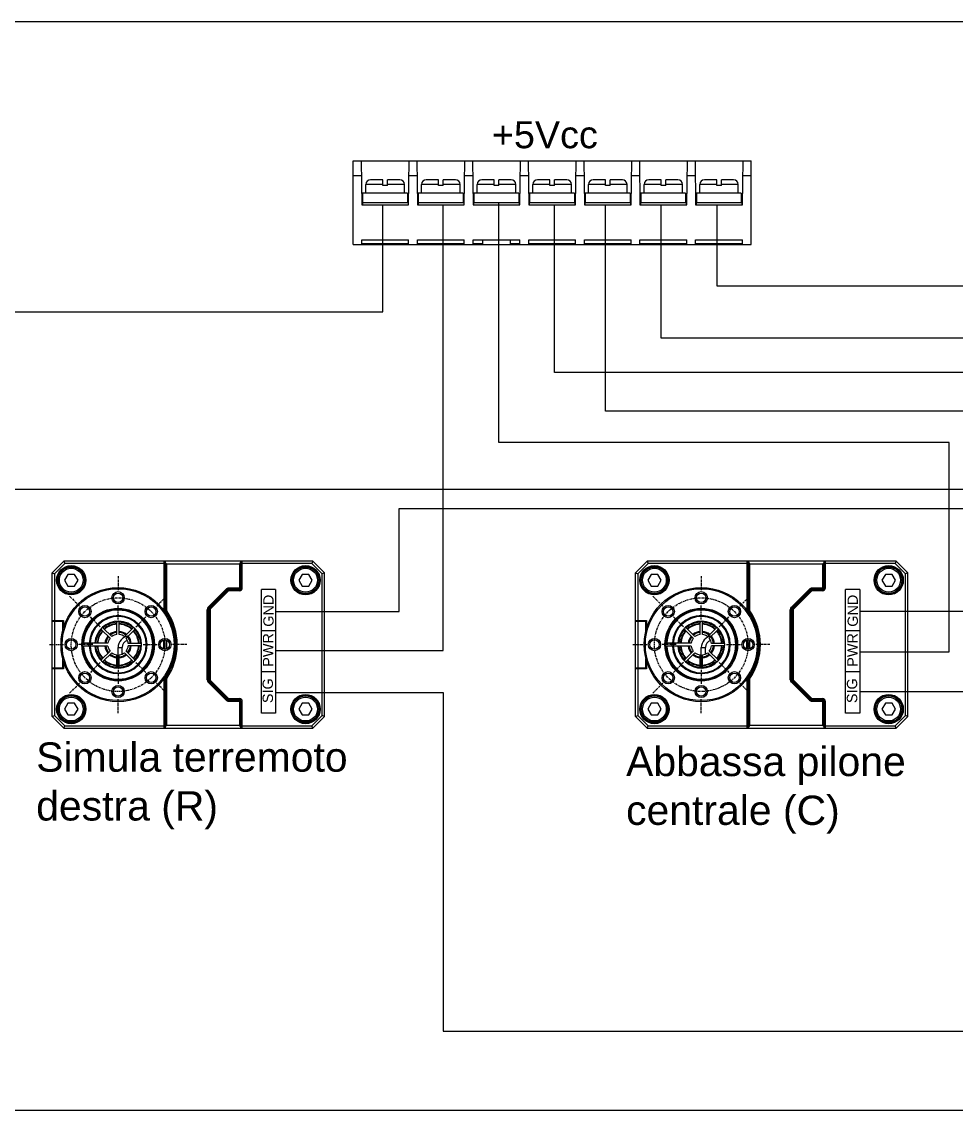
# Model space of a CAD drawing. Header units: millimetres. Extents: x 2530 to 3205, y 1639 to 2211.
# Drawn here: x 2645.5 to 2805.1, y 1924 to 2109.8 of the extents above; entities that cross this region are included whole.
import ezdxf

# ---------------------------------------------------------------- set-up
doc = ezdxf.new("R2010")
doc.units = ezdxf.units.MM
doc.linetypes.add('CENTER', pattern=[0.6, 0.375, -0.075, 0.075, -0.075])
for name, color, linetype in [('02___PRT_ALL_AXES', 7, 'Continuous'), ('3_ALL_AXES', 7, 'Continuous'), ('7_ALL_FEATURES', 7, 'Continuous')]:
    doc.layers.add(name, color=color, linetype=linetype)
doc.styles.get("Standard").update_dxf_attribs({"font": 'arial.ttf'})

msp = doc.modelspace()

# ---------------------------------------------------------------- linework, layer by layer
for p, q in [((2959.72, 2109.81), (2542.74, 2109.81)), ((2702.11, 2071.78), (2770.11, 2071.78)), ((2686.46, 1991.75), (2686.46, 2012.89)), ((2688.87, 2012.89), (2686.46, 2012.89)), ((2688.87, 2012.89), (2688.87, 1991.75)), ((2786.23, 1991.75), (2786.23, 2012.89)), ((2788.64, 2012.89), (2786.23, 2012.89)), ((2788.64, 2012.89), (2788.64, 1991.75)), ((2688.87, 2005.85), (2686.46, 2005.85)), ((2788.64, 2005.85), (2786.23, 2005.85)), ((2688.87, 1998.8), (2686.46, 1998.8)), ((2788.64, 1998.8), (2786.23, 1998.8)), ((2688.87, 1991.75), (2686.46, 1991.75)), ((2788.64, 1991.75), (2786.23, 1991.75))]:
    msp.add_line(p, q)
at = {"color": 7}
for p, q in [((2702.11, 2071.78), (2702.11, 2086.08)), ((2702.11, 2086.08), (2770.11, 2086.08)), ((2703.51, 2086.08), (2703.61, 2078.58)), ((2711.61, 2078.58), (2711.71, 2086.08)), ((2713.01, 2086.08), (2713.11, 2078.58)), ((2721.11, 2078.58), (2721.21, 2086.08)), ((2722.51, 2086.08), (2722.61, 2078.58)), ((2730.61, 2078.58), (2730.71, 2086.08)), ((2732.01, 2086.08), (2732.11, 2078.58)), ((2740.11, 2078.58), (2740.21, 2086.08)), ((2741.51, 2086.08), (2741.61, 2078.58)), ((2749.61, 2078.58), (2749.71, 2086.08)), ((2751.01, 2086.08), (2751.11, 2078.58)), ((2759.11, 2078.58), (2759.21, 2086.08)), ((2760.51, 2086.08), (2760.61, 2078.58)), ((2768.61, 2078.58), (2768.71, 2086.08)), ((2770.11, 2071.78), (2770.11, 2086.08)), ((2702.11, 2083.58), (2703.55, 2083.58)), ((2711.68, 2083.58), (2713.05, 2083.58)), ((2721.18, 2083.58), (2722.55, 2083.58)), ((2730.68, 2083.58), (2732.05, 2083.58)), ((2740.18, 2083.58), (2741.55, 2083.58)), ((2749.68, 2083.58), (2751.05, 2083.58)), ((2759.18, 2083.58), (2760.55, 2083.58)), ((2768.68, 2083.58), (2770.11, 2083.58)), ((2704.32, 2080.53), (2704.32, 2082.03)), ((2707.21, 2082.03), (2704.32, 2082.03)), ((2707.21, 2082.83), (2705.12, 2082.83)), ((2707.21, 2081.83), (2707.21, 2082.83)), ((2708.01, 2081.83), (2707.21, 2081.83)), ((2708.01, 2081.83), (2708.01, 2082.83)), ((2710.1, 2082.83), (2708.01, 2082.83)), ((2710.9, 2082.03), (2708.01, 2082.03)), ((2710.9, 2080.53), (2710.9, 2082.03)), ((2713.82, 2080.53), (2713.82, 2082.03)), ((2716.71, 2082.03), (2713.82, 2082.03)), ((2716.71, 2082.83), (2714.62, 2082.83)), ((2716.71, 2081.83), (2716.71, 2082.83)), ((2717.51, 2081.83), (2716.71, 2081.83)), ((2717.51, 2081.83), (2717.51, 2082.83)), ((2719.6, 2082.83), (2717.51, 2082.83)), ((2720.4, 2082.03), (2717.51, 2082.03)), ((2720.4, 2080.53), (2720.4, 2082.03)), ((2723.32, 2080.53), (2723.32, 2082.03)), ((2726.21, 2082.03), (2723.32, 2082.03)), ((2726.21, 2082.83), (2724.12, 2082.83)), ((2726.21, 2081.83), (2726.21, 2082.83)), ((2727.01, 2081.83), (2726.21, 2081.83)), ((2727.01, 2081.83), (2727.01, 2082.83)), ((2729.1, 2082.83), (2727.01, 2082.83)), ((2729.9, 2082.03), (2727.01, 2082.03)), ((2729.9, 2080.53), (2729.9, 2082.03)), ((2732.82, 2080.53), (2732.82, 2082.03)), ((2735.71, 2082.03), (2732.82, 2082.03)), ((2735.71, 2082.83), (2733.62, 2082.83)), ((2735.71, 2081.83), (2735.71, 2082.83)), ((2736.51, 2081.83), (2735.71, 2081.83)), ((2736.51, 2081.83), (2736.51, 2082.83)), ((2738.6, 2082.83), (2736.51, 2082.83)), ((2739.4, 2082.03), (2736.51, 2082.03)), ((2739.4, 2080.53), (2739.4, 2082.03)), ((2742.32, 2080.53), (2742.32, 2082.03)), ((2745.21, 2082.03), (2742.32, 2082.03)), ((2745.21, 2082.83), (2743.12, 2082.83)), ((2745.21, 2081.83), (2745.21, 2082.83)), ((2746.01, 2081.83), (2745.21, 2081.83)), ((2748.1, 2082.83), (2746.01, 2082.83)), ((2746.01, 2081.83), (2746.01, 2082.83)), ((2748.9, 2082.03), (2746.01, 2082.03)), ((2748.9, 2080.53), (2748.9, 2082.03)), ((2754.71, 2082.03), (2751.82, 2082.03)), ((2751.82, 2080.53), (2751.82, 2082.03)), ((2754.71, 2082.83), (2752.62, 2082.83)), ((2754.71, 2081.83), (2754.71, 2082.83)), ((2755.51, 2081.83), (2754.71, 2081.83)), ((2757.6, 2082.83), (2755.51, 2082.83)), ((2755.51, 2081.83), (2755.51, 2082.83)), ((2758.4, 2082.03), (2755.51, 2082.03)), ((2758.4, 2080.53), (2758.4, 2082.03)), ((2764.21, 2082.03), (2761.32, 2082.03)), ((2761.32, 2080.53), (2761.32, 2082.03)), ((2764.21, 2082.83), (2762.12, 2082.83)), ((2764.21, 2081.83), (2764.21, 2082.83)), ((2765.01, 2081.83), (2764.21, 2081.83)), ((2767.1, 2082.83), (2765.01, 2082.83)), ((2765.01, 2081.83), (2765.01, 2082.83)), ((2767.9, 2082.03), (2765.01, 2082.03)), ((2767.9, 2080.53), (2767.9, 2082.03)), ((2703.75, 2080.53), (2703.75, 2078.98)), ((2711.41, 2080.53), (2703.75, 2080.53)), ((2711.41, 2080.53), (2711.41, 2078.98)), ((2713.25, 2080.53), (2713.25, 2078.98)), ((2720.91, 2080.53), (2713.25, 2080.53)), ((2720.91, 2080.53), (2720.91, 2078.98)), ((2722.75, 2080.53), (2722.75, 2078.98)), ((2730.41, 2080.53), (2722.75, 2080.53)), ((2730.41, 2080.53), (2730.41, 2078.98)), ((2732.25, 2080.53), (2732.25, 2078.98)), ((2739.91, 2080.53), (2732.25, 2080.53)), ((2739.91, 2080.53), (2739.91, 2078.98)), ((2749.41, 2080.53), (2741.75, 2080.53)), ((2741.75, 2080.53), (2741.75, 2078.98)), ((2749.41, 2080.53), (2749.41, 2078.98)), ((2758.91, 2080.53), (2751.25, 2080.53)), ((2751.25, 2080.53), (2751.25, 2078.98)), ((2758.91, 2080.53), (2758.91, 2078.98)), ((2768.41, 2080.53), (2760.75, 2080.53)), ((2760.75, 2080.53), (2760.75, 2078.98)), ((2768.41, 2080.53), (2768.41, 2078.98)), ((2703.61, 2078.58), (2711.61, 2078.58)), ((2703.71, 2078.98), (2703.71, 2078.58)), ((2703.71, 2078.98), (2711.51, 2078.98)), ((2711.51, 2078.98), (2711.51, 2078.58)), ((2713.11, 2078.58), (2721.11, 2078.58)), ((2713.21, 2078.98), (2713.21, 2078.58)), ((2713.21, 2078.98), (2721.01, 2078.98)), ((2721.01, 2078.98), (2721.01, 2078.58)), ((2722.61, 2078.58), (2730.61, 2078.58)), ((2722.71, 2078.98), (2722.71, 2078.58)), ((2722.71, 2078.98), (2730.51, 2078.98)), ((2730.51, 2078.98), (2730.51, 2078.58)), ((2732.11, 2078.58), (2740.11, 2078.58)), ((2732.21, 2078.98), (2732.21, 2078.58)), ((2732.21, 2078.98), (2740.01, 2078.98)), ((2740.01, 2078.98), (2740.01, 2078.58)), ((2741.61, 2078.58), (2749.61, 2078.58)), ((2741.71, 2078.98), (2749.51, 2078.98)), ((2741.71, 2078.98), (2741.71, 2078.58)), ((2749.51, 2078.98), (2749.51, 2078.58)), ((2751.11, 2078.58), (2759.11, 2078.58)), ((2751.21, 2078.98), (2759.01, 2078.98)), ((2751.21, 2078.98), (2751.21, 2078.58)), ((2759.01, 2078.98), (2759.01, 2078.58)), ((2760.61, 2078.58), (2768.61, 2078.58)), ((2760.71, 2078.98), (2768.51, 2078.98)), ((2760.71, 2078.98), (2760.71, 2078.58)), ((2768.51, 2078.98), (2768.51, 2078.58)), ((2703.61, 2071.78), (2703.61, 2072.58)), ((2703.61, 2072.58), (2711.61, 2072.58)), ((2703.61, 2071.98), (2711.61, 2071.98)), ((2711.61, 2071.78), (2711.61, 2072.58)), ((2713.11, 2071.78), (2713.11, 2072.58)), ((2713.11, 2072.58), (2721.11, 2072.58)), ((2713.11, 2071.98), (2721.11, 2071.98)), ((2721.11, 2071.78), (2721.11, 2072.58)), ((2722.61, 2071.78), (2722.61, 2072.58)), ((2722.61, 2072.58), (2730.61, 2072.58)), ((2722.61, 2071.98), (2724.21, 2071.98)), ((2724.21, 2072.58), (2724.21, 2071.8)), ((2729.01, 2071.8), (2729.01, 2072.58)), ((2729.01, 2071.98), (2730.61, 2071.98)), ((2730.61, 2071.78), (2730.61, 2072.58)), ((2732.11, 2071.78), (2732.11, 2072.58)), ((2732.11, 2072.58), (2740.11, 2072.58)), ((2732.11, 2071.98), (2740.11, 2071.98)), ((2740.11, 2071.78), (2740.11, 2072.58)), ((2741.61, 2072.58), (2749.61, 2072.58)), ((2741.61, 2071.78), (2741.61, 2072.58)), ((2741.61, 2071.98), (2749.61, 2071.98)), ((2749.61, 2071.78), (2749.61, 2072.58)), ((2751.11, 2072.58), (2759.11, 2072.58)), ((2751.11, 2071.78), (2751.11, 2072.58)), ((2751.11, 2071.98), (2759.11, 2071.98)), ((2759.11, 2071.78), (2759.11, 2072.58)), ((2760.61, 2072.58), (2768.61, 2072.58)), ((2760.61, 2071.78), (2760.61, 2072.58)), ((2760.61, 2071.98), (2768.61, 2071.98)), ((2768.61, 2071.78), (2768.61, 2072.58)), ((2724.21, 2071.8), (2729.01, 2071.8)), ((2619.9, 2030.04), (2856.44, 2030.04)), ((2710, 2009.15), (2710, 2026.71)), ((2710, 2026.71), (2865.14, 2026.71)), ((2688.87, 2009.15), (2710, 2009.15)), ((2788.64, 2009.18), (2809.95, 2009.18))]:
    msp.add_line(p, q, dxfattribs=at)
at = {"color": 1}
for p, q in [((2707.21, 2060.26), (2707.21, 2078.58)), ((2717.51, 2002.47), (2717.51, 2078.58)), ((2727.01, 2037.97), (2727.01, 2078.98)), ((2736.51, 2049.94), (2736.51, 2078.58)), ((2745.21, 2043.33), (2745.21, 2078.58)), ((2754.71, 2055.78), (2754.71, 2078.58)), ((2764.21, 2078.58), (2764.21, 2064.71)), ((2764.21, 2064.71), (3168.01, 2064.71)), ((2614.01, 2060.26), (2707.21, 2060.26)), ((3112.21, 2055.78), (2754.71, 2055.78)), ((2900.03, 2049.94), (2736.51, 2049.94)), ((3019.93, 2043.33), (2745.21, 2043.33)), ((2803.92, 2037.97), (2727.01, 2037.97)), ((2803.92, 2002.22), (2803.92, 2037.97)), ((2688.87, 2002.47), (2717.51, 2002.47)), ((2788.64, 2002.22), (2803.92, 2002.22))]:
    msp.add_line(p, q, dxfattribs=at)
at = {"color": 190}
for p, q in [((2688.87, 1995.31), (2717.51, 1995.31)), ((2717.51, 1995.31), (2717.51, 1937.51)), ((2717.51, 1937.51), (2952.73, 1937.51))]:
    msp.add_line(p, q, dxfattribs=at)
at = {"color": 201}
msp.add_line((2788.64, 1995.47), (2809.95, 1995.47), dxfattribs=at)
at = {"color": 3}
msp.add_line((2619.9, 1923.98), (2958.95, 1923.98), dxfattribs=at)
at = {"color": 7}
for centre, start, end in [((2705.12, 2082.03), 90, 180), ((2710.1, 2082.03), 0, 90), ((2714.62, 2082.03), 90, 180), ((2719.6, 2082.03), 0, 90), ((2724.12, 2082.03), 90, 180), ((2729.1, 2082.03), 0, 90), ((2733.62, 2082.03), 90, 180), ((2738.6, 2082.03), 0, 90), ((2743.12, 2082.03), 90, 180), ((2748.1, 2082.03), 0, 90), ((2752.62, 2082.03), 90, 180), ((2757.6, 2082.03), 0, 90), ((2762.12, 2082.03), 90, 180), ((2767.1, 2082.03), 0, 90)]:
    msp.add_arc(centre, 0.8, start, end, dxfattribs=at)
at = {"layer": '02___PRT_ALL_AXES', "color": 7, "linetype": 'CENTER'}
for p, q in [((2662, 2015.18), (2662, 2012.77)), ((2761.58, 2015.18), (2761.58, 2012.77)), ((2653.71, 2011.75), (2655.42, 2010.04)), ((2670.28, 2011.75), (2668.57, 2010.04)), ((2753.3, 2011.75), (2755.01, 2010.04)), ((2769.87, 2011.75), (2768.16, 2010.04)), ((2662, 2007.75), (2662, 2010.17)), ((2761.58, 2007.75), (2761.58, 2010.17)), ((2658.96, 2006.5), (2657.26, 2008.21)), ((2665.03, 2006.5), (2666.73, 2008.21)), ((2758.55, 2006.5), (2756.85, 2008.21)), ((2764.62, 2006.5), (2766.32, 2008.21)), ((2650.28, 2003.47), (2652.7, 2003.47)), ((2657.71, 2003.47), (2655.3, 2003.47)), ((2666.28, 2003.47), (2668.7, 2003.47)), ((2673.71, 2003.47), (2671.3, 2003.47)), ((2749.87, 2003.47), (2752.28, 2003.47)), ((2757.3, 2003.47), (2754.88, 2003.47)), ((2765.87, 2003.47), (2768.28, 2003.47)), ((2773.3, 2003.47), (2770.88, 2003.47)), ((2658.96, 2000.44), (2657.26, 1998.73)), ((2665.03, 2000.44), (2666.73, 1998.73)), ((2758.55, 2000.44), (2756.85, 1998.73)), ((2764.62, 2000.44), (2766.32, 1998.73)), ((2662, 1999.18), (2662, 1996.77)), ((2761.58, 1999.18), (2761.58, 1996.77)), ((2653.71, 1995.19), (2655.42, 1996.89)), ((2670.28, 1995.19), (2668.57, 1996.89)), ((2753.3, 1995.19), (2755.01, 1996.89)), ((2769.87, 1995.19), (2768.16, 1996.89)), ((2662, 1991.75), (2662, 1994.17)), ((2761.58, 1991.75), (2761.58, 1994.17))]:
    msp.add_line(p, q, dxfattribs=at)
at = {"layer": '02___PRT_ALL_AXES', "color": 7, "linetype": 'Continuous'}
for centre, radius in [((2662, 2011.47), 1.05), ((2761.58, 2011.47), 1.05), ((2662, 2011.47), 0.8), ((2761.58, 2011.47), 0.8), ((2656.34, 2009.12), 1.05), ((2656.34, 2009.12), 0.8), ((2667.65, 2009.12), 1.05), ((2667.65, 2009.12), 0.8), ((2755.93, 2009.12), 1.05), ((2755.93, 2009.12), 0.8), ((2767.24, 2009.12), 1.05), ((2767.24, 2009.12), 0.8), ((2654, 2003.47), 1.05), ((2654, 2003.47), 0.8), ((2670, 2003.47), 1.05), ((2670, 2003.47), 0.8), ((2753.58, 2003.47), 1.05), ((2753.58, 2003.47), 0.8), ((2769.58, 2003.47), 1.05), ((2769.58, 2003.47), 0.8), ((2656.34, 1997.81), 1.05), ((2656.34, 1997.81), 0.8), ((2667.65, 1997.81), 1.05), ((2667.65, 1997.81), 0.8), ((2755.93, 1997.81), 1.05), ((2755.93, 1997.81), 0.8), ((2767.24, 1997.81), 1.05), ((2767.24, 1997.81), 0.8), ((2662, 1995.47), 1.05), ((2662, 1995.47), 0.8), ((2761.58, 1995.47), 1.05), ((2761.58, 1995.47), 0.8)]:
    msp.add_circle(centre, radius, dxfattribs=at)
at = {"layer": '02___PRT_ALL_AXES', "color": 7, "linetype": 'CENTER'}
for centre in [(2662, 2003.47), (2761.58, 2003.47)]:
    msp.add_circle(centre, 8, dxfattribs=at)
at = {"layer": '02___PRT_ALL_AXES', "color": 7, "linetype": 'Continuous'}
for centre, start, end in [((2670.25, 2015.72), 95.7443, 99.6042), ((2682.75, 2015.72), 80.6006, 84.2557), ((2769.83, 2015.72), 95.7443, 99.6042), ((2782.33, 2015.72), 80.6006, 84.2557), ((2670.25, 1991.22), 260.6006, 264.2557), ((2682.75, 1991.22), 275.7443, 279.6042), ((2769.83, 1991.22), 260.6006, 264.2557), ((2782.33, 1991.22), 275.7443, 279.6042)]:
    msp.add_arc(centre, 1.5, start, end, dxfattribs=at)
at = {"layer": '3_ALL_AXES', "color": 7, "linetype": 'Continuous'}
for centre, start, end in [((2668.95, 2013.97), 39.912, 45.5565), ((2768.53, 2013.97), 39.912, 45.5565), ((2668.95, 2013.97), 318.468, 320.088), ((2768.53, 2013.97), 318.468, 320.088)]:
    msp.add_arc(centre, 1.5, start, end, dxfattribs=at)
at = {"layer": '3_ALL_AXES', "color": 9, "linetype": 'Continuous'}
for centre in [(2668.95, 2013.97), (2768.53, 2013.97)]:
    msp.add_arc(centre, 1.14, 337.4828, 22.5172, dxfattribs=at)
at = {"layer": '7_ALL_FEATURES', "color": 7, "linetype": 'Continuous'}
for p, q in [((2652.75, 2017.72), (2650.75, 2015.72)), ((2652.91, 2017.32), (2651.15, 2015.55)), ((2652.75, 2017.72), (2652.91, 2017.32)), ((2695.25, 2017.72), (2652.75, 2017.72)), ((2669.8, 2017.32), (2652.91, 2017.32)), ((2669.8, 2017.72), (2669.8, 2009.32)), ((2670, 2017.52), (2669.8, 2017.72)), ((2670, 2017.23), (2669.8, 2017.32)), ((2670.1, 2017.62), (2669.9, 2017.62)), ((2670, 2009.04), (2670, 2017.52)), ((2670.1, 2016.67), (2670, 2016.67)), ((2670.1, 2009.22), (2670.1, 2017.72)), ((2670.1, 2017.42), (2670.3, 2017.22)), ((2670.3, 2009.22), (2670.3, 2017.22)), ((2682.7, 2017.22), (2670.3, 2017.22)), ((2682.7, 2017.22), (2682.9, 2017.42)), ((2682.7, 2017.22), (2682.7, 2013.17)), ((2682.9, 2017.72), (2682.9, 2013.17)), ((2683.1, 2017.62), (2682.9, 2017.62)), ((2682.9, 2016.67), (2683, 2016.67)), ((2683, 2017.52), (2683.2, 2017.72)), ((2683, 2013.17), (2683, 2017.52)), ((2683, 2017.23), (2683.2, 2017.32)), ((2683.2, 2013.17), (2683.2, 2017.72)), ((2695.08, 2017.32), (2683.2, 2017.32)), ((2695.25, 2017.72), (2695.08, 2017.32)), ((2696.85, 2015.55), (2695.08, 2017.32)), ((2697.25, 2015.72), (2695.25, 2017.72)), ((2752.33, 2017.72), (2750.33, 2015.72)), ((2752.5, 2017.32), (2750.73, 2015.55)), ((2752.33, 2017.72), (2752.5, 2017.32)), ((2794.83, 2017.72), (2752.33, 2017.72)), ((2769.38, 2017.32), (2752.5, 2017.32)), ((2769.38, 2017.72), (2769.38, 2009.32)), ((2769.58, 2017.52), (2769.38, 2017.72)), ((2769.58, 2017.23), (2769.38, 2017.32)), ((2769.68, 2017.62), (2769.48, 2017.62)), ((2769.58, 2009.04), (2769.58, 2017.52)), ((2769.68, 2016.67), (2769.58, 2016.67)), ((2769.68, 2009.22), (2769.68, 2017.72)), ((2769.68, 2017.42), (2769.88, 2017.22)), ((2769.88, 2009.22), (2769.88, 2017.22)), ((2782.28, 2017.22), (2769.88, 2017.22)), ((2782.28, 2017.22), (2782.48, 2017.42)), ((2782.28, 2017.22), (2782.28, 2013.17)), ((2782.48, 2017.72), (2782.48, 2013.17)), ((2782.68, 2017.62), (2782.48, 2017.62)), ((2782.48, 2016.67), (2782.58, 2016.67)), ((2782.58, 2017.52), (2782.78, 2017.72)), ((2782.58, 2013.17), (2782.58, 2017.52)), ((2782.58, 2017.23), (2782.78, 2017.32)), ((2782.78, 2013.17), (2782.78, 2017.72)), ((2794.67, 2017.32), (2782.78, 2017.32)), ((2794.83, 2017.72), (2794.67, 2017.32)), ((2796.43, 2015.55), (2794.67, 2017.32)), ((2796.83, 2015.72), (2794.83, 2017.72)), ((2650.75, 2015.72), (2651.15, 2015.55)), ((2650.75, 1991.22), (2650.75, 2015.72)), ((2651.15, 2015.55), (2651.15, 2007.59)), ((2653.42, 2015.47), (2652.84, 2014.47)), ((2652.84, 2014.47), (2653.42, 2013.47)), ((2654.57, 2015.47), (2653.42, 2015.47)), ((2655.15, 2014.47), (2654.57, 2015.47)), ((2654.57, 2013.47), (2655.15, 2014.47)), ((2670, 2015.57), (2670.1, 2015.47)), ((2682.9, 2015.47), (2683, 2015.57)), ((2693.42, 2015.47), (2692.84, 2014.47)), ((2692.84, 2014.47), (2693.42, 2013.47)), ((2694.57, 2015.47), (2693.42, 2015.47)), ((2695.15, 2014.47), (2694.57, 2015.47)), ((2694.57, 2013.47), (2695.15, 2014.47)), ((2697.25, 2015.72), (2696.85, 2015.55)), ((2696.85, 1991.38), (2696.85, 2015.55)), ((2697.25, 1991.22), (2697.25, 2015.72)), ((2750.33, 2015.72), (2750.73, 2015.55)), ((2750.33, 1991.22), (2750.33, 2015.72)), ((2750.73, 2015.55), (2750.73, 2007.59)), ((2753.01, 2015.47), (2752.43, 2014.47)), ((2752.43, 2014.47), (2753.01, 2013.47)), ((2754.16, 2015.47), (2753.01, 2015.47)), ((2754.74, 2014.47), (2754.16, 2015.47)), ((2754.16, 2013.47), (2754.74, 2014.47)), ((2769.58, 2015.57), (2769.68, 2015.47)), ((2782.48, 2015.47), (2782.58, 2015.57)), ((2793.01, 2015.47), (2792.43, 2014.47)), ((2792.43, 2014.47), (2793.01, 2013.47)), ((2794.16, 2015.47), (2793.01, 2015.47)), ((2794.74, 2014.47), (2794.16, 2015.47)), ((2794.16, 2013.47), (2794.74, 2014.47)), ((2796.83, 2015.72), (2796.43, 2015.55)), ((2796.43, 1991.38), (2796.43, 2015.55)), ((2796.83, 1991.22), (2796.83, 2015.72)), ((2653.42, 2013.47), (2654.57, 2013.47)), ((2677.37, 2009.86), (2680.5, 2012.99)), ((2677.51, 2009.72), (2680.64, 2012.85)), ((2680.71, 2012.78), (2677.58, 2009.65)), ((2680.85, 2012.64), (2677.72, 2009.51)), ((2682.7, 2012.87), (2680.66, 2012.87)), ((2680.92, 2013.17), (2682.7, 2013.17)), ((2680.92, 2012.97), (2682.7, 2012.97)), ((2682.7, 2012.67), (2680.92, 2012.67)), ((2681.45, 2012.87), (2681.45, 2012.97)), ((2682.4, 2012.87), (2682.4, 2012.97)), ((2682.9, 2013.17), (2682.7, 2012.97)), ((2682.7, 2013.17), (2682.8, 2013.07)), ((2693.42, 2013.47), (2694.57, 2013.47)), ((2753.01, 2013.47), (2754.16, 2013.47)), ((2776.96, 2009.86), (2780.09, 2012.99)), ((2777.1, 2009.72), (2780.23, 2012.85)), ((2780.3, 2012.78), (2777.17, 2009.65)), ((2780.44, 2012.64), (2777.31, 2009.51)), ((2782.28, 2012.87), (2780.25, 2012.87)), ((2780.51, 2013.17), (2782.28, 2013.17)), ((2780.51, 2012.97), (2782.28, 2012.97)), ((2782.28, 2012.67), (2780.51, 2012.67)), ((2781.03, 2012.87), (2781.03, 2012.97)), ((2781.98, 2012.87), (2781.98, 2012.97)), ((2782.48, 2013.17), (2782.28, 2012.97)), ((2782.28, 2013.17), (2782.38, 2013.07)), ((2793.01, 2013.47), (2794.16, 2013.47)), ((2680.3, 2012.37), (2680.16, 2012.37)), ((2779.89, 2012.37), (2779.75, 2012.37)), ((2669.8, 2009.32), (2670, 2009.12)), ((2669.94, 2009.12), (2670, 2009.12)), ((2677.2, 1997.49), (2677.2, 2009.44)), ((2677.4, 1997.49), (2677.4, 2009.44)), ((2677.5, 2009.44), (2677.5, 1997.49)), ((2677.7, 2009.44), (2677.7, 1997.49)), ((2769.38, 2009.32), (2769.58, 2009.12)), ((2769.53, 2009.12), (2769.58, 2009.12)), ((2776.78, 1997.49), (2776.78, 2009.44)), ((2776.98, 1997.49), (2776.98, 2009.44)), ((2777.08, 2009.44), (2777.08, 1997.49)), ((2777.28, 2009.44), (2777.28, 1997.49)), ((2650.85, 2007.49), (2650.75, 2007.59)), ((2650.75, 2007.59), (2652.67, 2007.59)), ((2652.57, 2007.47), (2650.75, 2007.47)), ((2650.85, 2007.49), (2652.57, 2007.49)), ((2650.85, 2007.47), (2650.85, 2007.49)), ((2651.19, 2007.49), (2651.15, 2007.59)), ((2651.15, 2007.49), (2651.15, 1999.45)), ((2651.95, 2007.49), (2651.95, 2007.47)), ((2652.45, 2007.47), (2652.45, 2007.49)), ((2652.55, 2005.85), (2652.55, 2007.47)), ((2652.57, 2007.49), (2652.67, 2007.59)), ((2652.57, 2007.49), (2652.57, 2005.93)), ((2652.67, 2007.59), (2652.67, 2006.28)), ((2661.8, 2005.21), (2661.8, 2007.27)), ((2662.2, 2005.21), (2662.2, 2007.27)), ((2750.43, 2007.49), (2750.33, 2007.59)), ((2750.33, 2007.59), (2752.25, 2007.59)), ((2752.15, 2007.47), (2750.33, 2007.47)), ((2750.43, 2007.49), (2752.15, 2007.49)), ((2750.43, 2007.47), (2750.43, 2007.49)), ((2750.78, 2007.49), (2750.73, 2007.59)), ((2750.73, 2007.49), (2750.73, 1999.45)), ((2751.53, 2007.49), (2751.53, 2007.47)), ((2752.03, 2007.47), (2752.03, 2007.49)), ((2752.13, 2005.85), (2752.13, 2007.47)), ((2752.15, 2007.49), (2752.25, 2007.59)), ((2752.15, 2007.49), (2752.15, 2005.93)), ((2752.25, 2007.59), (2752.25, 2006.28)), ((2761.38, 2005.21), (2761.38, 2007.27)), ((2761.78, 2005.21), (2761.78, 2007.27)), ((2652.57, 2006.77), (2652.55, 2006.77)), ((2660.62, 2004.56), (2659.17, 2006.01)), ((2660.91, 2004.84), (2659.45, 2006.3)), ((2663.08, 2004.84), (2664.54, 2006.3)), ((2663.37, 2004.56), (2664.82, 2006.01)), ((2752.15, 2006.77), (2752.13, 2006.77)), ((2760.21, 2004.56), (2758.76, 2006.01)), ((2760.5, 2004.84), (2759.04, 2006.3)), ((2762.67, 2004.84), (2764.13, 2006.3)), ((2762.95, 2004.56), (2764.41, 2006.01)), ((2660.26, 2003.72), (2656, 2003.72)), ((2660.26, 2003.22), (2656, 2003.22)), ((2665.8, 2003.67), (2663.73, 2003.67)), ((2665.8, 2003.27), (2663.73, 2003.27)), ((2669.8, 2002.69), (2669.8, 2004.24)), ((2670, 2002.67), (2670, 2004.27)), ((2759.85, 2003.72), (2755.59, 2003.72)), ((2759.85, 2003.22), (2755.59, 2003.22)), ((2765.38, 2003.67), (2763.32, 2003.67)), ((2765.38, 2003.27), (2763.32, 2003.27)), ((2769.38, 2002.69), (2769.38, 2004.24)), ((2769.58, 2002.67), (2769.58, 2004.27)), ((2659.17, 2000.92), (2660.62, 2002.38)), ((2659.45, 2000.64), (2660.91, 2002.1)), ((2661.8, 1999.67), (2661.8, 2001.73)), ((2662, 1999.47), (2662, 2002.97)), ((2662.2, 1999.67), (2662.2, 2001.73)), ((2664.54, 2000.64), (2663.08, 2002.1)), ((2664.82, 2000.92), (2663.37, 2002.38)), ((2758.76, 2000.92), (2760.21, 2002.38)), ((2759.04, 2000.64), (2760.5, 2002.1)), ((2761.38, 1999.67), (2761.38, 2001.73)), ((2761.58, 1999.47), (2761.58, 2002.97)), ((2761.78, 1999.67), (2761.78, 2001.73)), ((2764.13, 2000.64), (2762.67, 2002.1)), ((2764.41, 2000.92), (2762.95, 2002.38)), ((2652.57, 1999.47), (2650.75, 1999.47)), ((2650.85, 1999.45), (2650.85, 1999.47)), ((2651.95, 1999.47), (2651.95, 1999.45)), ((2652.05, 1999.47), (2652.05, 1999.45)), ((2652.55, 1999.47), (2652.55, 2001.09)), ((2652.57, 2000.17), (2652.55, 2000.17)), ((2652.57, 2001.01), (2652.57, 1999.45)), ((2652.67, 2000.65), (2652.67, 1999.35)), ((2752.15, 1999.47), (2750.33, 1999.47)), ((2750.43, 1999.45), (2750.43, 1999.47)), ((2751.53, 1999.47), (2751.53, 1999.45)), ((2751.63, 1999.47), (2751.63, 1999.45)), ((2752.13, 1999.47), (2752.13, 2001.09)), ((2752.15, 2000.17), (2752.13, 2000.17)), ((2752.15, 2001.01), (2752.15, 1999.45)), ((2752.25, 2000.65), (2752.25, 1999.35)), ((2650.85, 1999.45), (2650.75, 1999.35)), ((2652.67, 1999.35), (2650.75, 1999.35)), ((2652.57, 1999.45), (2650.85, 1999.45)), ((2651.19, 1999.45), (2651.15, 1999.35)), ((2651.15, 1999.35), (2651.15, 1991.38)), ((2652.57, 1999.45), (2652.67, 1999.35)), ((2670, 1997.82), (2669.8, 1997.62)), ((2669.8, 1997.62), (2669.8, 1989.22)), ((2670, 1997.82), (2669.94, 1997.82)), ((2670, 1989.42), (2670, 1997.9)), ((2670.1, 1989.22), (2670.1, 1997.71)), ((2670.3, 1989.72), (2670.3, 1997.71)), ((2750.43, 1999.45), (2750.33, 1999.35)), ((2752.25, 1999.35), (2750.33, 1999.35)), ((2752.15, 1999.45), (2750.43, 1999.45)), ((2750.78, 1999.45), (2750.73, 1999.35)), ((2750.73, 1999.35), (2750.73, 1991.38)), ((2752.15, 1999.45), (2752.25, 1999.35)), ((2769.58, 1997.82), (2769.38, 1997.62)), ((2769.38, 1997.62), (2769.38, 1989.22)), ((2769.58, 1997.82), (2769.53, 1997.82)), ((2769.58, 1989.42), (2769.58, 1997.9)), ((2769.68, 1989.22), (2769.68, 1997.71)), ((2769.88, 1989.72), (2769.88, 1997.71)), ((2680.5, 1993.94), (2677.37, 1997.07)), ((2680.64, 1994.08), (2677.51, 1997.21)), ((2677.58, 1997.28), (2680.71, 1994.16)), ((2677.72, 1997.42), (2680.85, 1994.3)), ((2780.09, 1993.94), (2776.96, 1997.07)), ((2780.23, 1994.08), (2777.1, 1997.21)), ((2777.17, 1997.28), (2780.3, 1994.16)), ((2777.31, 1997.42), (2780.44, 1994.3)), ((2680.16, 1994.57), (2680.3, 1994.57)), ((2682.7, 1994.07), (2680.66, 1994.07)), ((2680.92, 1994.27), (2682.7, 1994.27)), ((2682.7, 1993.97), (2680.92, 1993.97)), ((2681.45, 1993.97), (2681.45, 1994.07)), ((2682.4, 1993.97), (2682.4, 1994.07)), ((2682.7, 1993.97), (2682.9, 1993.77)), ((2779.75, 1994.57), (2779.89, 1994.57)), ((2782.28, 1994.07), (2780.25, 1994.07)), ((2780.51, 1994.27), (2782.28, 1994.27)), ((2782.28, 1993.97), (2780.51, 1993.97)), ((2781.03, 1993.97), (2781.03, 1994.07)), ((2781.98, 1993.97), (2781.98, 1994.07)), ((2782.28, 1993.97), (2782.48, 1993.77)), ((2653.42, 1993.47), (2652.84, 1992.47)), ((2652.84, 1992.47), (2653.42, 1991.47)), ((2654.57, 1993.47), (2653.42, 1993.47)), ((2655.15, 1992.47), (2654.57, 1993.47)), ((2654.57, 1991.47), (2655.15, 1992.47)), ((2682.7, 1993.77), (2680.92, 1993.77)), ((2682.7, 1993.77), (2682.8, 1993.87)), ((2682.7, 1993.77), (2682.7, 1989.72)), ((2682.9, 1993.77), (2682.9, 1989.22)), ((2683, 1989.42), (2683, 1993.77)), ((2683.2, 1989.22), (2683.2, 1993.77)), ((2693.42, 1993.47), (2692.84, 1992.47)), ((2692.84, 1992.47), (2693.42, 1991.47)), ((2694.57, 1993.47), (2693.42, 1993.47)), ((2695.15, 1992.47), (2694.57, 1993.47)), ((2694.57, 1991.47), (2695.15, 1992.47)), ((2753.01, 1993.47), (2752.43, 1992.47)), ((2752.43, 1992.47), (2753.01, 1991.47)), ((2754.16, 1993.47), (2753.01, 1993.47)), ((2754.74, 1992.47), (2754.16, 1993.47)), ((2754.16, 1991.47), (2754.74, 1992.47)), ((2782.28, 1993.77), (2780.51, 1993.77)), ((2782.28, 1993.77), (2782.38, 1993.87)), ((2782.28, 1993.77), (2782.28, 1989.72)), ((2782.48, 1993.77), (2782.48, 1989.22)), ((2782.58, 1989.42), (2782.58, 1993.77)), ((2782.78, 1989.22), (2782.78, 1993.77)), ((2793.01, 1993.47), (2792.43, 1992.47)), ((2792.43, 1992.47), (2793.01, 1991.47)), ((2794.16, 1993.47), (2793.01, 1993.47)), ((2794.74, 1992.47), (2794.16, 1993.47)), ((2794.16, 1991.47), (2794.74, 1992.47)), ((2650.75, 1991.22), (2651.15, 1991.38)), ((2650.75, 1991.22), (2652.75, 1989.22)), ((2651.15, 1991.38), (2652.91, 1989.62)), ((2653.42, 1991.47), (2654.57, 1991.47)), ((2670.1, 1991.47), (2670, 1991.37)), ((2670.1, 1990.27), (2670, 1990.27)), ((2683, 1991.37), (2682.9, 1991.47)), ((2682.9, 1990.27), (2683, 1990.27)), ((2693.42, 1991.47), (2694.57, 1991.47)), ((2695.08, 1989.62), (2696.85, 1991.38)), ((2695.25, 1989.22), (2697.25, 1991.22)), ((2697.25, 1991.22), (2696.85, 1991.38)), ((2750.33, 1991.22), (2750.73, 1991.38)), ((2750.33, 1991.22), (2752.33, 1989.22)), ((2750.73, 1991.38), (2752.5, 1989.62)), ((2753.01, 1991.47), (2754.16, 1991.47)), ((2769.68, 1991.47), (2769.58, 1991.37)), ((2769.68, 1990.27), (2769.58, 1990.27)), ((2782.58, 1991.37), (2782.48, 1991.47)), ((2782.48, 1990.27), (2782.58, 1990.27)), ((2793.01, 1991.47), (2794.16, 1991.47)), ((2794.67, 1989.62), (2796.43, 1991.38)), ((2794.83, 1989.22), (2796.83, 1991.22)), ((2796.83, 1991.22), (2796.43, 1991.38)), ((2652.75, 1989.22), (2652.91, 1989.62)), ((2652.75, 1989.22), (2695.25, 1989.22)), ((2652.91, 1989.62), (2669.8, 1989.62)), ((2670, 1989.7), (2669.8, 1989.62)), ((2670, 1989.42), (2669.8, 1989.22)), ((2669.9, 1989.32), (2670.1, 1989.32)), ((2670.3, 1989.72), (2670.1, 1989.52)), ((2670.3, 1989.72), (2682.7, 1989.72)), ((2682.9, 1989.52), (2682.7, 1989.72)), ((2682.9, 1989.32), (2683.1, 1989.32)), ((2683.2, 1989.62), (2683, 1989.7)), ((2683, 1989.42), (2683.2, 1989.22)), ((2683.2, 1989.62), (2695.08, 1989.62)), ((2695.25, 1989.22), (2695.08, 1989.62)), ((2752.33, 1989.22), (2752.5, 1989.62)), ((2752.33, 1989.22), (2794.83, 1989.22)), ((2752.5, 1989.62), (2769.38, 1989.62)), ((2769.58, 1989.7), (2769.38, 1989.62)), ((2769.58, 1989.42), (2769.38, 1989.22)), ((2769.48, 1989.32), (2769.68, 1989.32)), ((2769.88, 1989.72), (2769.68, 1989.52)), ((2769.88, 1989.72), (2782.28, 1989.72)), ((2782.48, 1989.52), (2782.28, 1989.72)), ((2782.48, 1989.32), (2782.68, 1989.32)), ((2782.78, 1989.62), (2782.58, 1989.7)), ((2782.58, 1989.42), (2782.78, 1989.22)), ((2782.78, 1989.62), (2794.67, 1989.62)), ((2794.83, 1989.22), (2794.67, 1989.62))]:
    msp.add_line(p, q, dxfattribs=at)
at = {"layer": '7_ALL_FEATURES', "color": 9, "linetype": 'Continuous'}
for p, q in [((2680.5, 2012.99), (2680.64, 2012.85)), ((2680.85, 2012.64), (2680.71, 2012.78)), ((2680.92, 2013.17), (2680.92, 2012.97)), ((2680.92, 2012.67), (2680.92, 2012.87)), ((2682.7, 2012.67), (2682.7, 2012.87)), ((2683.2, 2013.17), (2683, 2013.17)), ((2780.09, 2012.99), (2780.23, 2012.85)), ((2780.44, 2012.64), (2780.3, 2012.78)), ((2780.51, 2013.17), (2780.51, 2012.97)), ((2780.51, 2012.67), (2780.51, 2012.87)), ((2782.28, 2012.67), (2782.28, 2012.87)), ((2782.78, 2013.17), (2782.58, 2013.17)), ((2670.1, 2009.22), (2670.3, 2009.22)), ((2670.13, 2009.11), (2670.3, 2009.22)), ((2670.3, 2008.58), (2670.3, 2008.85)), ((2677.2, 2009.44), (2677.4, 2009.44)), ((2677.37, 2009.86), (2677.51, 2009.72)), ((2677.7, 2009.44), (2677.5, 2009.44)), ((2677.72, 2009.51), (2677.58, 2009.65)), ((2769.68, 2009.22), (2769.88, 2009.22)), ((2769.72, 2009.11), (2769.88, 2009.22)), ((2769.88, 2008.58), (2769.88, 2008.85)), ((2776.78, 2009.44), (2776.98, 2009.44)), ((2776.96, 2009.86), (2777.1, 2009.72)), ((2777.28, 2009.44), (2777.08, 2009.44)), ((2777.31, 2009.51), (2777.17, 2009.65)), ((2670.3, 2002.73), (2670.3, 2004.21)), ((2769.88, 2002.73), (2769.88, 2004.21)), ((2662, 2002.97), (2662.7, 2002.97)), ((2662.7, 2001.86), (2662.7, 2002.97)), ((2761.58, 2002.97), (2762.28, 2002.97)), ((2762.28, 2001.86), (2762.28, 2002.97)), ((2670.1, 1997.71), (2670.3, 1997.71)), ((2670.13, 1997.83), (2670.3, 1997.71)), ((2670.3, 1998.08), (2670.3, 1998.35)), ((2769.68, 1997.71), (2769.88, 1997.71)), ((2769.72, 1997.83), (2769.88, 1997.71)), ((2769.88, 1998.08), (2769.88, 1998.35)), ((2677.2, 1997.49), (2677.4, 1997.49)), ((2677.37, 1997.07), (2677.51, 1997.21)), ((2677.7, 1997.49), (2677.5, 1997.49)), ((2677.72, 1997.42), (2677.58, 1997.28)), ((2776.78, 1997.49), (2776.98, 1997.49)), ((2776.96, 1997.07), (2777.1, 1997.21)), ((2777.28, 1997.49), (2777.08, 1997.49)), ((2777.31, 1997.42), (2777.17, 1997.28)), ((2680.5, 1993.94), (2680.64, 1994.08)), ((2680.85, 1994.3), (2680.71, 1994.16)), ((2680.92, 1994.27), (2680.92, 1994.07)), ((2680.92, 1993.77), (2680.92, 1993.97)), ((2682.7, 1994.27), (2682.7, 1994.07)), ((2780.09, 1993.94), (2780.23, 1994.08)), ((2780.44, 1994.3), (2780.3, 1994.16)), ((2780.51, 1994.27), (2780.51, 1994.07)), ((2780.51, 1993.77), (2780.51, 1993.97)), ((2782.28, 1994.27), (2782.28, 1994.07)), ((2683.2, 1993.77), (2683, 1993.77)), ((2782.78, 1993.77), (2782.58, 1993.77))]:
    msp.add_line(p, q, dxfattribs=at)
at = {"layer": '7_ALL_FEATURES', "color": 7, "linetype": 'Continuous'}
for centre, radius in [((2654, 2014.47), 2.5), ((2654, 2014.47), 2.4), ((2654, 2014.47), 2.25), ((2654, 2014.47), 2.03), ((2694, 2014.47), 2.5), ((2694, 2014.47), 2.4), ((2694, 2014.47), 2.25), ((2694, 2014.47), 2.03), ((2753.58, 2014.47), 2.5), ((2753.58, 2014.47), 2.4), ((2753.58, 2014.47), 2.25), ((2753.58, 2014.47), 2.03), ((2793.58, 2014.47), 2.5), ((2793.58, 2014.47), 2.4), ((2793.58, 2014.47), 2.25), ((2793.58, 2014.47), 2.03), ((2662, 2003.47), 9.75), ((2662, 2003.47), 9.55), ((2761.58, 2003.47), 9.75), ((2761.58, 2003.47), 9.55), ((2662, 2003.47), 6.2), ((2662, 2003.47), 6.1), ((2761.58, 2003.47), 6.2), ((2761.58, 2003.47), 6.1), ((2654, 1992.47), 2.5), ((2654, 1992.47), 2.4), ((2654, 1992.47), 2.25), ((2654, 1992.47), 2.03), ((2694, 1992.47), 2.5), ((2694, 1992.47), 2.4), ((2694, 1992.47), 2.25), ((2694, 1992.47), 2.03), ((2753.58, 1992.47), 2.5), ((2753.58, 1992.47), 2.4), ((2753.58, 1992.47), 2.25), ((2753.58, 1992.47), 2.03), ((2793.58, 1992.47), 2.5), ((2793.58, 1992.47), 2.4), ((2793.58, 1992.47), 2.25), ((2793.58, 1992.47), 2.03)]:
    msp.add_circle(centre, radius, dxfattribs=at)
for centre, radius, start, end in [((2670.3, 2013.17), 0.3, 180, 228.0921), ((2680.92, 2012.57), 0.4, 112.3849, 135.0036), ((2680.92, 2012.57), 0.3, 90, 135), ((2680.92, 2012.57), 0.4, 89.9962, 112.3996), ((2680.92, 2012.57), 0.1, 90, 135), ((2682.7, 2013.17), 0.5, 270, 0), ((2682.7, 2013.17), 0.3, 270, 0), ((2769.88, 2013.17), 0.3, 180, 228.0921), ((2780.51, 2012.57), 0.4, 112.3849, 135.0036), ((2780.51, 2012.57), 0.3, 90, 135), ((2780.51, 2012.57), 0.4, 89.9962, 112.3996), ((2780.51, 2012.57), 0.1, 90, 135), ((2782.28, 2013.17), 0.5, 270, 0), ((2782.28, 2013.17), 0.3, 270, 0), ((2662, 2003.47), 6, 182.388, 177.612), ((2662, 2003.47), 5.9, 182.4285, 177.5715), ((2670.3, 2009.22), 0.2, 180, 214.7364), ((2662, 2003.47), 9.9, 325.2636, 34.7364), ((2662, 2003.47), 10.1, 325.2636, 34.7364), ((2677.8, 2009.44), 0.6, 135, 180), ((2677.8, 2009.44), 0.4, 135, 180), ((2677.8, 2009.44), 0.3, 135, 180), ((2677.8, 2009.44), 0.1, 135, 180), ((2761.58, 2003.47), 6, 182.388, 177.612), ((2761.58, 2003.47), 5.9, 182.4285, 177.5715), ((2769.88, 2009.22), 0.2, 180, 214.7364), ((2761.58, 2003.47), 9.9, 325.2636, 34.7364), ((2761.58, 2003.47), 10.1, 325.2636, 34.7364), ((2777.38, 2009.44), 0.6, 135, 180), ((2777.38, 2009.44), 0.4, 135, 180), ((2777.38, 2009.44), 0.3, 135, 180), ((2777.38, 2009.44), 0.1, 135, 180), ((2662, 2003.47), 4.95, 182.895, 177.105), ((2662, 2003.47), 4.8, 182.9855, 177.0145), ((2662, 2003.47), 4, 183.5833, 176.4167), ((2662, 2003.47), 3.84, 92.9302, 132.0698), ((2662, 2007.27), 0.2, 0, 180), ((2662, 2003.47), 3.84, 47.9302, 87.0698), ((2761.58, 2003.47), 4.95, 182.895, 177.105), ((2761.58, 2003.47), 4.8, 182.9855, 177.0145), ((2761.58, 2003.47), 4, 183.5833, 176.4167), ((2761.58, 2003.47), 3.84, 92.9302, 132.0698), ((2761.58, 2007.27), 0.2, 0, 180), ((2761.58, 2003.47), 3.84, 47.9302, 87.0698), ((2662, 2003.47), 3.84, 137.9302, 176.2697), ((2659.31, 2006.15), 0.2, 45, 225), ((2662, 2003.47), 2.26, 95.0771, 129.9229), ((2662, 2003.47), 2.1, 95.4581, 129.5419), ((2662, 2003.47), 1.75, 96.5624, 128.4376), ((2662, 2003.47), 2.26, 50.0771, 84.9229), ((2662, 2003.47), 2.1, 50.4581, 84.5419), ((2662, 2003.47), 1.75, 51.5624, 83.4376), ((2664.68, 2006.15), 0.2, 315, 135), ((2662, 2003.47), 3.84, 2.9302, 42.0698), ((2761.58, 2003.47), 3.84, 137.9302, 176.2697), ((2758.9, 2006.15), 0.2, 45, 225), ((2761.58, 2003.47), 2.26, 95.0771, 129.9229), ((2761.58, 2003.47), 2.1, 95.4581, 129.5419), ((2761.58, 2003.47), 1.75, 96.5624, 128.4376), ((2761.58, 2003.47), 2.26, 50.0771, 84.9229), ((2761.58, 2003.47), 2.1, 50.4581, 84.5419), ((2761.58, 2003.47), 1.75, 51.5624, 83.4376), ((2764.27, 2006.15), 0.2, 315, 135), ((2761.58, 2003.47), 3.84, 2.9302, 42.0698), ((2662, 2003.47), 5.05, 177.1636, 182.8364), ((2662, 2003.47), 4.75, 176.981, 183.019), ((2662, 2003.47), 3.84, 183.7303, 222.0698), ((2662, 2003.47), 2.26, 140.0771, 173.649), ((2662, 2003.47), 2.26, 186.351, 219.9229), ((2662, 2003.47), 2.1, 140.4581, 173.1715), ((2662, 2003.47), 2.1, 186.8285, 219.5419), ((2662, 2003.47), 1.75, 141.5624, 171.7868), ((2662, 2003.47), 1.75, 188.2132, 218.4376), ((2664, 2002.97), 2, 96.6319, 180), ((2662, 2003.47), 1.75, 6.5624, 38.4376), ((2662, 2003.47), 1.75, 321.5624, 353.4376), ((2662, 2003.47), 2.1, 5.4581, 39.5419), ((2662, 2003.47), 2.1, 320.4581, 354.5419), ((2662, 2003.47), 2.26, 5.0771, 39.9229), ((2662, 2003.47), 2.26, 320.0771, 354.9229), ((2662, 2003.47), 3.84, 317.9302, 357.0698), ((2665.8, 2003.47), 0.2, 270, 90), ((2761.58, 2003.47), 5.05, 177.1636, 182.8364), ((2761.58, 2003.47), 4.75, 176.981, 183.019), ((2761.58, 2003.47), 3.84, 183.7303, 222.0698), ((2761.58, 2003.47), 2.26, 140.0771, 173.649), ((2761.58, 2003.47), 2.26, 186.351, 219.9229), ((2761.58, 2003.47), 2.1, 140.4581, 173.1715), ((2761.58, 2003.47), 2.1, 186.8285, 219.5419), ((2761.58, 2003.47), 1.75, 141.5624, 171.7868), ((2761.58, 2003.47), 1.75, 188.2132, 218.4376), ((2763.58, 2002.97), 2, 96.6319, 180), ((2761.58, 2003.47), 1.75, 6.5624, 38.4376), ((2761.58, 2003.47), 1.75, 321.5624, 353.4376), ((2761.58, 2003.47), 2.1, 5.4581, 39.5419), ((2761.58, 2003.47), 2.1, 320.4581, 354.5419), ((2761.58, 2003.47), 2.26, 5.0771, 39.9229), ((2761.58, 2003.47), 2.26, 320.0771, 354.9229), ((2761.58, 2003.47), 3.84, 317.9302, 357.0698), ((2765.38, 2003.47), 0.2, 270, 90), ((2662, 2003.47), 2.26, 230.0771, 264.9229), ((2662, 2003.47), 2.1, 230.4581, 264.5419), ((2662, 2003.47), 1.75, 231.5624, 263.4376), ((2662, 2003.47), 1.75, 276.5624, 308.4376), ((2662, 2003.47), 2.1, 275.4581, 309.5419), ((2662, 2003.47), 2.26, 275.0771, 309.9229), ((2761.58, 2003.47), 2.26, 230.0771, 264.9229), ((2761.58, 2003.47), 2.1, 230.4581, 264.5419), ((2761.58, 2003.47), 1.75, 231.5624, 263.4376), ((2761.58, 2003.47), 1.75, 276.5624, 308.4376), ((2761.58, 2003.47), 2.1, 275.4581, 309.5419), ((2761.58, 2003.47), 2.26, 275.0771, 309.9229), ((2659.31, 2000.78), 0.2, 135, 315), ((2662, 2003.47), 3.84, 227.9302, 267.0698), ((2662, 1999.67), 0.2, 180, 0), ((2662, 2003.47), 3.84, 272.9302, 312.0698), ((2664.68, 2000.78), 0.2, 225, 45), ((2758.9, 2000.78), 0.2, 135, 315), ((2761.58, 2003.47), 3.84, 227.9302, 267.0698), ((2761.58, 1999.67), 0.2, 180, 0), ((2761.58, 2003.47), 3.84, 272.9302, 312.0698), ((2764.27, 2000.78), 0.2, 225, 45), ((2670.3, 1997.71), 0.2, 145.2636, 180), ((2769.88, 1997.71), 0.2, 145.2636, 180), ((2677.8, 1997.49), 0.6, 180, 225), ((2677.8, 1997.49), 0.4, 180, 225), ((2677.8, 1997.49), 0.3, 180, 225), ((2677.8, 1997.49), 0.1, 180, 225), ((2777.38, 1997.49), 0.6, 180, 225), ((2777.38, 1997.49), 0.4, 180, 225), ((2777.38, 1997.49), 0.3, 180, 225), ((2777.38, 1997.49), 0.1, 180, 225), ((2670.3, 1993.77), 0.3, 131.9074, 180), ((2680.92, 1994.37), 0.4, 224.9962, 247.3996), ((2680.92, 1994.37), 0.3, 225, 270), ((2680.92, 1994.37), 0.4, 247.3849, 270.0036), ((2680.92, 1994.37), 0.1, 225, 270), ((2682.7, 1993.77), 0.5, 0, 90), ((2682.7, 1993.77), 0.3, 0, 90), ((2769.88, 1993.77), 0.3, 131.9074, 180), ((2780.51, 1994.37), 0.4, 224.9962, 247.3996), ((2780.51, 1994.37), 0.3, 225, 270), ((2780.51, 1994.37), 0.4, 247.3849, 270.0036), ((2780.51, 1994.37), 0.1, 225, 270), ((2782.28, 1993.77), 0.5, 0, 90), ((2782.28, 1993.77), 0.3, 0, 90)]:
    msp.add_arc(centre, radius, start, end, dxfattribs=at)
at = {"layer": '7_ALL_FEATURES', "color": 9, "linetype": 'Continuous'}
for centre, radius, start, end in [((2662, 2003.47), 3.58, 93.2028, 131.7972), ((2662, 2003.47), 3.5, 93.2779, 131.7221), ((2662, 2003.47), 3.58, 48.2028, 86.7972), ((2662, 2003.47), 3.5, 48.2779, 86.7221), ((2761.58, 2003.47), 3.58, 93.2028, 131.7972), ((2761.58, 2003.47), 3.5, 93.2779, 131.7221), ((2761.58, 2003.47), 3.58, 48.2028, 86.7972), ((2761.58, 2003.47), 3.5, 48.2779, 86.7221), ((2662, 2003.47), 3.58, 138.2028, 175.9954), ((2662, 2003.47), 3.5, 138.2779, 175.9014), ((2662, 2003.47), 3.5, 3.2779, 41.7221), ((2662, 2003.47), 3.58, 3.2028, 41.7972), ((2761.58, 2003.47), 3.58, 138.2028, 175.9954), ((2761.58, 2003.47), 3.5, 138.2779, 175.9014), ((2761.58, 2003.47), 3.5, 3.2779, 41.7221), ((2761.58, 2003.47), 3.58, 3.2028, 41.7972), ((2662, 2003.47), 3.58, 184.0046, 221.7972), ((2662, 2003.47), 3.5, 184.0986, 221.7221), ((2664, 2002.97), 1.3, 108.4438, 180), ((2662, 2003.47), 3.5, 318.2779, 356.7221), ((2662, 2003.47), 3.58, 318.2028, 356.7972), ((2761.58, 2003.47), 3.58, 184.0046, 221.7972), ((2761.58, 2003.47), 3.5, 184.0986, 221.7221), ((2763.58, 2002.97), 1.3, 108.4438, 180), ((2761.58, 2003.47), 3.5, 318.2779, 356.7221), ((2761.58, 2003.47), 3.58, 318.2028, 356.7972), ((2662, 2003.47), 3.58, 228.2028, 266.7972), ((2662, 2003.47), 3.5, 228.2779, 266.7221), ((2662, 2003.47), 3.5, 273.2779, 311.7221), ((2662, 2003.47), 3.58, 273.2028, 311.7972), ((2761.58, 2003.47), 3.58, 228.2028, 266.7972), ((2761.58, 2003.47), 3.5, 228.2779, 266.7221), ((2761.58, 2003.47), 3.5, 273.2779, 311.7221), ((2761.58, 2003.47), 3.58, 273.2028, 311.7972)]:
    msp.add_arc(centre, radius, start, end, dxfattribs=at)
at = {"layer": '7_ALL_FEATURES', "color": 7, "linetype": 'Continuous'}
for points, knots in [([(2670, 2012.49), (2670, 2012.48), (2670, 2012.46), (2670.04, 2012.42), (2670.07, 2012.41), (2670.1, 2012.4)], [0, 0, 0, 0, 0.18407, 0.528262, 1, 1, 1, 1]), ([(2680.5, 2012.99), (2680.55, 2013.05), (2680.69, 2013.13), (2680.85, 2013.17), (2680.92, 2013.17)], [0, 0, 0, 0, 0.502371, 1, 1, 1, 1]), ([(2769.58, 2012.49), (2769.58, 2012.48), (2769.59, 2012.46), (2769.63, 2012.42), (2769.66, 2012.41), (2769.68, 2012.4)], [0, 0, 0, 0, 0.18407, 0.528262, 1, 1, 1, 1]), ([(2780.09, 2012.99), (2780.14, 2013.05), (2780.28, 2013.13), (2780.43, 2013.17), (2780.51, 2013.17)], [0, 0, 0, 0, 0.502371, 1, 1, 1, 1]), ([(2670.1, 1994.54), (2670.08, 1994.53), (2670.06, 1994.52), (2670.03, 1994.5), (2670.01, 1994.48), (2670, 1994.46), (2670, 1994.44)], [0, 0, 0, 0, 0.329945, 0.538455, 0.715718, 1, 1, 1, 1]), ([(2680.92, 1993.77), (2680.84, 1993.77), (2680.69, 1993.8), (2680.55, 1993.89), (2680.5, 1993.94)], [0, 0, 0, 0, 0.502371, 1, 1, 1, 1]), ([(2769.68, 1994.54), (2769.67, 1994.53), (2769.64, 1994.52), (2769.62, 1994.5), (2769.59, 1994.48), (2769.58, 1994.46), (2769.58, 1994.44)], [0, 0, 0, 0, 0.329945, 0.538455, 0.715718, 1, 1, 1, 1]), ([(2780.51, 1993.77), (2780.43, 1993.77), (2780.28, 1993.8), (2780.14, 1993.89), (2780.09, 1993.94)], [0, 0, 0, 0, 0.502371, 1, 1, 1, 1])]:
    msp.add_open_spline(points, degree=3, knots=knots, dxfattribs=at)

# ---------------------------------------------------------------- texts
at = {"attachment_point": 1}
for s, width, gutter_width, heights, insert, char_height in [('\\pxi-3,l4,t4;+5Vcc', 27.2317, 23.07, [3.84], (2721.21, 2092.83), 4.6132), ('Simula terremoto \\Pdestra (R)', 55.3547, 9.81, [18.15], (2648.01, 1986.78), 5), ('Abbassa pilone centrale (C)', 68.0253, 21.6, [18.79], (2748.74, 1986.03), 5)]:
    msp.add_mtext_dynamic_manual_height_columns(s, width=width, gutter_width=gutter_width, heights=heights, dxfattribs=dict(at, insert=insert, char_height=char_height))
at = {"char_height": 1.761, "attachment_point": 1, "rotation": 90}
for s, insert in [('GND', (2686.79, 2006.53)), ('GND', (2786.56, 2006.53)), ('PWR', (2686.73, 1999.7)), ('PWR', (2786.51, 1999.7)), ('SIG', (2686.67, 1993.49)), ('SIG', (2786.44, 1993.49))]:
    msp.add_mtext_dynamic_manual_height_columns(s, width=4.7457, gutter_width=8.81, heights=[0], dxfattribs=dict(at, insert=insert))

doc.saveas('drawing.dxf')
